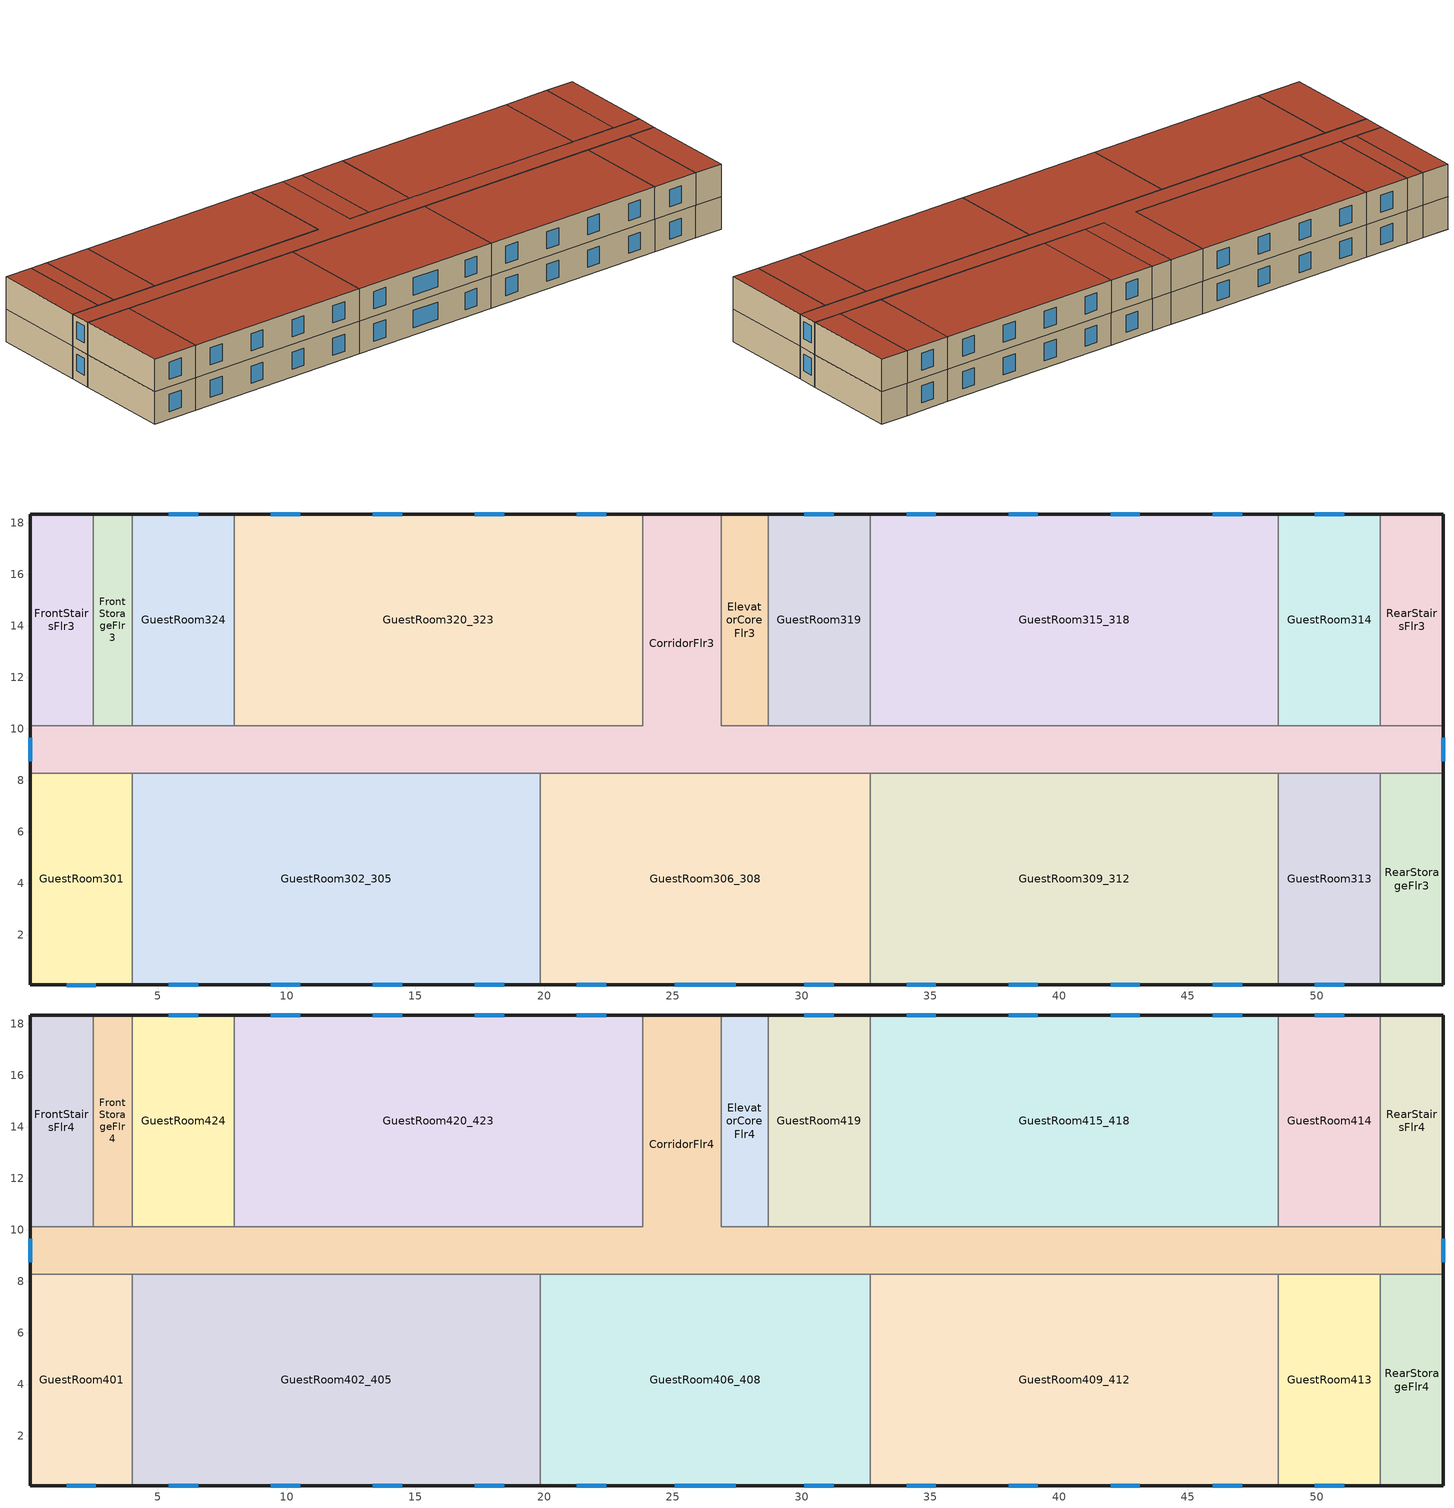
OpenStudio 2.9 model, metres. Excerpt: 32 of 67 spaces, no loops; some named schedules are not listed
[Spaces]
GuestRoom319
 floor to GuestRoom219: 32.66,18.34 32.66,10.11 28.7,10.11 28.7,18.34 z6.1
 wall outside: 32.66,18.34 28.7,18.34 z6.1:8.84
 wall to CorridorFlr3: 28.7,10.11 32.66,10.11 z6.1:8.84
 wall to GuestRoom315_318: 32.66,10.11 32.66,18.34 z6.1:8.84
 wall to ElevatorCoreFlr3: 28.7,18.34 28.7,10.11 z6.1:8.84
 window: 31.25,18.34 30.11,18.34 z6.75:8.19
GuestRoom320_323
 floor to GuestRoom220_223: 23.82,18.34 23.82,10.11 7.97,10.11 7.97,18.34 z6.1
 wall outside: 23.82,18.34 7.97,18.34 z6.1:8.84
 wall to CorridorFlr3: 7.97,10.11 23.82,10.11 23.82,18.34 z6.1:8.84
 wall to GuestRoom324: 7.97,18.34 7.97,10.11 z6.1:8.84
 window: 10.52,18.34 9.39,18.34 / 14.49,18.34 13.35,18.34 / 18.45,18.34 17.31,18.34 / 22.41,18.34 21.27,18.34 z6.75:8.19
RearStorageFlr3
 floor to RearStorageFlr2: 54.91,8.28 54.91,0.05 52.47,0.05 52.47,8.28 z6.1
 wall outside: 52.47,0.05 54.91,0.05 54.91,8.28 z6.1:8.84
 wall to GuestRoom313: 52.47,8.28 52.47,0.05 z6.1:8.84
 wall to CorridorFlr3: 54.91,8.28 52.47,8.28 z6.1:8.84
GuestRoom302_305
 floor to GuestRoom202_205: 19.86,8.28 19.86,0.05 4.01,0.05 4.01,8.28 z6.1
 wall outside: 4.01,0.05 19.86,0.05 z6.1:8.84
 wall to CorridorFlr3: 19.86,8.28 4.01,8.28 z6.1:8.84
 wall to GuestRoom306_308: 19.86,0.05 19.86,8.28 z6.1:8.84
 wall to GuestRoom301: 4.01,8.28 4.01,0.05 z6.1:8.84
 window: 5.42,0.05 6.56,0.05 / 17.31,0.05 18.45,0.05 / 9.39,0.05 10.52,0.05 / 13.35,0.05 14.49,0.05 z6.75:8.19
CorridorFlr3
 floor to CorridorFlr2: 26.87,18.34 26.87,10.11 54.91,10.11 54.91,8.28 0.05,8.28 0.05,10.11 23.82,10.11 23.82,18.34 z6.1
 wall outside: 0.05,10.11 0.05,8.28 / 26.87,18.34 23.82,18.34 / 54.91,8.28 54.91,10.11 z6.1:8.84
 wall to ElevatorCoreFlr3: 28.7,10.11 26.87,10.11 26.87,18.34 z6.1:8.84
 wall to FrontStairsFlr3: 2.49,10.11 0.05,10.11 z6.1:8.84
 wall to RearStairsFlr3: 54.91,10.11 52.47,10.11 z6.1:8.84
 wall to GuestRoom301: 0.05,8.28 4.01,8.28 z6.1:8.84
 wall to GuestRoom313: 48.51,8.28 52.47,8.28 z6.1:8.84
 wall to FrontStorageFlr3: 4.01,10.11 2.49,10.11 z6.1:8.84
 wall to GuestRoom314: 52.47,10.11 48.51,10.11 z6.1:8.84
 wall to GuestRoom324: 7.97,10.11 4.01,10.11 z6.1:8.84
 wall to GuestRoom309_312: 32.66,8.28 48.51,8.28 z6.1:8.84
 wall to GuestRoom306_308: 19.86,8.28 32.66,8.28 z6.1:8.84
 wall to GuestRoom315_318: 48.51,10.11 32.66,10.11 z6.1:8.84
 window: 54.91,8.73 54.91,9.66 / 0.05,9.66 0.05,8.73 z6.94:8.36
GuestRoom315_318
 floor to GuestRoom215_218: 48.51,18.34 48.51,10.11 32.66,10.11 32.66,18.34 z6.1
 wall outside: 48.51,18.34 32.66,18.34 z6.1:8.84
 wall to GuestRoom314: 48.51,10.11 48.51,18.34 z6.1:8.84
 window: 35.21,18.34 34.07,18.34 / 43.14,18.34 42,18.34 / 47.1,18.34 45.96,18.34 / 39.18,18.34 38.04,18.34 z6.75:8.19
GuestRoom301
 floor to GuestRoom201: 4.01,8.28 4.01,0.05 0.05,0.05 0.05,8.28 z6.1
 wall outside: 0.05,8.28 0.05,0.05 4.01,0.05 z6.1:8.84
 window: 1.46,0.05 2.6,0.05 z6.75:8.19
GuestRoom314
 floor to GuestRoom214: 52.47,18.34 52.47,10.11 48.51,10.11 48.51,18.34 z6.1
 wall outside: 52.47,18.34 48.51,18.34 z6.1:8.84
 wall to RearStairsFlr3: 52.47,10.11 52.47,18.34 z6.1:8.84
 window: 51.06,18.34 49.92,18.34 z6.75:8.19
GuestRoom309_312
 floor to GuestRoom209_212: 48.51,8.28 48.51,0.05 32.66,0.05 32.66,8.28 z6.1
 wall outside: 32.66,0.05 48.51,0.05 z6.1:8.84
 wall to GuestRoom306_308: 32.66,8.28 32.66,0.05 z6.1:8.84
 wall to GuestRoom313: 48.51,0.05 48.51,8.28 z6.1:8.84
 window: 45.96,0.05 47.1,0.05 / 42,0.05 43.14,0.05 / 34.07,0.05 35.21,0.05 / 38.04,0.05 39.18,0.05 z6.75:8.19
ElevatorCoreFlr3
 floor to ElevatorCoreFlr2: 28.7,18.34 28.7,10.11 26.87,10.11 26.87,18.34 z6.1
 wall outside: 28.7,18.34 26.87,18.34 z6.1:8.84
GuestRoom313
 floor to GuestRoom213: 52.47,8.28 52.47,0.05 48.51,0.05 48.51,8.28 z6.1
 wall outside: 48.51,0.05 52.47,0.05 z6.1:8.84
 window: 49.92,0.05 51.06,0.05 z6.75:8.19
GuestRoom306_308
 floor to GuestRoom206_208: 32.66,8.28 32.66,0.05 19.86,0.05 19.86,8.28 z6.1
 wall outside: 19.86,0.05 32.66,0.05 z6.1:8.84
 window: 21.27,0.05 22.41,0.05 / 25.08,0.05 27.44,0.05 / 30.11,0.05 31.25,0.05 z6.75:8.19
FrontStorageFlr3
 floor to FrontStorageFlr2: 4.01,18.34 4.01,10.11 2.49,10.11 2.49,18.34 z6.1
 wall outside: 4.01,18.34 2.49,18.34 z6.1:8.84
 wall to FrontStairsFlr3: 2.49,18.34 2.49,10.11 z6.1:8.84
 wall to GuestRoom324: 4.01,10.11 4.01,18.34 z6.1:8.84
GuestRoom324
 floor to GuestRoom224: 7.97,18.34 7.97,10.11 4.01,10.11 4.01,18.34 z6.1
 wall outside: 7.97,18.34 4.01,18.34 z6.1:8.84
 window: 6.56,18.34 5.42,18.34 z6.75:8.19
RearStairsFlr3
 floor to RearStairsFlr2: 54.91,18.34 54.91,10.11 52.47,10.11 52.47,18.34 z6.1
 wall outside: 54.91,10.11 54.91,18.34 52.47,18.34 z6.1:8.84
FrontStairsFlr3
 floor to FrontStairsFlr2: 2.49,18.34 2.49,10.11 0.05,10.11 0.05,18.34 z6.1
 wall outside: 2.49,18.34 0.05,18.34 0.05,10.11 z6.1:8.84
GuestRoom413
 floor to GuestRoom313: 52.47,8.28 52.47,0.05 48.51,0.05 48.51,8.28 z8.84
 wall outside: 48.51,0.05 52.47,0.05 z8.84:11.58
 wall to GuestRoom409_412: 48.51,8.28 48.51,0.05 z8.84:11.58
 wall to CorridorFlr4: 52.47,8.28 48.51,8.28 z8.84:11.58
 wall to RearStorageFlr4: 52.47,0.05 52.47,8.28 z8.84:11.58
 window: 49.92,0.05 51.06,0.05 z9.49:10.93
 roof outside: 52.47,0.05 52.47,8.28 48.51,8.28 48.51,0.05 z11.58
GuestRoom415_418
 floor to GuestRoom315_318: 48.51,18.34 48.51,10.11 32.66,10.11 32.66,18.34 z8.84
 wall outside: 48.51,18.34 32.66,18.34 z8.84:11.58
 wall to GuestRoom419: 32.66,18.34 32.66,10.11 z8.84:11.58
 wall to CorridorFlr4: 32.66,10.11 48.51,10.11 z8.84:11.58
 wall to GuestRoom414: 48.51,10.11 48.51,18.34 z8.84:11.58
 window: 47.1,18.34 45.96,18.34 / 39.18,18.34 38.04,18.34 / 43.14,18.34 42,18.34 / 35.21,18.34 34.07,18.34 z9.49:10.93
 roof outside: 48.51,10.11 48.51,18.34 32.66,18.34 32.66,10.11 z11.58
RearStairsFlr4
 floor to RearStairsFlr3: 54.91,18.34 54.91,10.11 52.47,10.11 52.47,18.34 z8.84
 wall outside: 54.91,10.11 54.91,18.34 52.47,18.34 z8.84:11.58
 wall to GuestRoom414: 52.47,18.34 52.47,10.11 z8.84:11.58
 wall to CorridorFlr4: 52.47,10.11 54.91,10.11 z8.84:11.58
 roof outside: 54.91,10.11 54.91,18.34 52.47,18.34 52.47,10.11 z11.58
CorridorFlr4
 floor to CorridorFlr3: 26.87,18.34 26.87,10.11 54.91,10.11 54.91,8.28 0.05,8.28 0.05,10.11 23.82,10.11 23.82,18.34 z8.84
 wall outside: 0.05,10.11 0.05,8.28 / 26.87,18.34 23.82,18.34 / 54.91,8.28 54.91,10.11 z8.84:11.58
 wall to ElevatorCoreFlr4: 28.7,10.11 26.87,10.11 26.87,18.34 z8.84:11.58
 wall to FrontStairsFlr4: 2.49,10.11 0.05,10.11 z8.84:11.58
 wall to GuestRoom420_423: 23.82,18.34 23.82,10.11 7.97,10.11 z8.84:11.58
 wall to GuestRoom406_408: 19.86,8.28 32.66,8.28 z8.84:11.58
 wall to GuestRoom424: 7.97,10.11 4.01,10.11 z8.84:11.58
 wall to GuestRoom402_405: 4.01,8.28 19.86,8.28 z8.84:11.58
 wall to RearStorageFlr4: 52.47,8.28 54.91,8.28 z8.84:11.58
 wall to GuestRoom401: 0.05,8.28 4.01,8.28 z8.84:11.58
 wall to FrontStorageFlr4: 4.01,10.11 2.49,10.11 z8.84:11.58
 wall to GuestRoom414: 52.47,10.11 48.51,10.11 z8.84:11.58
 wall to GuestRoom419: 32.66,10.11 28.7,10.11 z8.84:11.58
 wall to GuestRoom409_412: 32.66,8.28 48.51,8.28 z8.84:11.58
 window: 0.05,9.66 0.05,8.73 / 54.91,8.73 54.91,9.66 z9.68:11.1
 roof outside: 54.91,8.28 54.91,10.11 26.87,10.11 26.87,18.34 23.82,18.34 23.82,10.11 0.05,10.11 0.05,8.28 z11.58
GuestRoom402_405
 floor to GuestRoom302_305: 19.86,8.28 19.86,0.05 4.01,0.05 4.01,8.28 z8.84
 wall outside: 4.01,0.05 19.86,0.05 z8.84:11.58
 wall to GuestRoom406_408: 19.86,0.05 19.86,8.28 z8.84:11.58
 wall to GuestRoom401: 4.01,8.28 4.01,0.05 z8.84:11.58
 window: 5.42,0.05 6.56,0.05 / 13.35,0.05 14.49,0.05 / 9.39,0.05 10.52,0.05 / 17.31,0.05 18.45,0.05 z9.49:10.93
 roof outside: 19.86,0.05 19.86,8.28 4.01,8.28 4.01,0.05 z11.58
GuestRoom401
 floor to GuestRoom301: 4.01,8.28 4.01,0.05 0.05,0.05 0.05,8.28 z8.84
 wall outside: 0.05,8.28 0.05,0.05 4.01,0.05 z8.84:11.58
 window: 1.46,0.05 2.6,0.05 z9.49:10.93
 roof outside: 4.01,0.05 4.01,8.28 0.05,8.28 0.05,0.05 z11.58
RearStorageFlr4
 floor to RearStorageFlr3: 54.91,8.28 54.91,0.05 52.47,0.05 52.47,8.28 z8.84
 wall outside: 52.47,0.05 54.91,0.05 54.91,8.28 z8.84:11.58
 roof outside: 54.91,0.05 54.91,8.28 52.47,8.28 52.47,0.05 z11.58
ElevatorCoreFlr4
 floor to ElevatorCoreFlr3: 28.7,18.34 28.7,10.11 26.87,10.11 26.87,18.34 z8.84
 wall outside: 28.7,18.34 26.87,18.34 z8.84:11.58
 wall to GuestRoom419: 28.7,10.11 28.7,18.34 z8.84:11.58
 roof outside: 28.7,10.11 28.7,18.34 26.87,18.34 26.87,10.11 z11.58
GuestRoom414
 floor to GuestRoom314: 52.47,18.34 52.47,10.11 48.51,10.11 48.51,18.34 z8.84
 wall outside: 52.47,18.34 48.51,18.34 z8.84:11.58
 window: 51.06,18.34 49.92,18.34 z9.49:10.93
 roof outside: 52.47,10.11 52.47,18.34 48.51,18.34 48.51,10.11 z11.58
GuestRoom420_423
 floor to GuestRoom320_323: 23.82,18.34 23.82,10.11 7.97,10.11 7.97,18.34 z8.84
 wall outside: 23.82,18.34 7.97,18.34 z8.84:11.58
 wall to GuestRoom424: 7.97,18.34 7.97,10.11 z8.84:11.58
 window: 22.41,18.34 21.27,18.34 / 18.45,18.34 17.31,18.34 / 10.52,18.34 9.39,18.34 / 14.49,18.34 13.35,18.34 z9.49:10.93
 roof outside: 23.82,10.11 23.82,18.34 7.97,18.34 7.97,10.11 z11.58
GuestRoom424
 floor to GuestRoom324: 7.97,18.34 7.97,10.11 4.01,10.11 4.01,18.34 z8.84
 wall outside: 7.97,18.34 4.01,18.34 z8.84:11.58
 wall to FrontStorageFlr4: 4.01,18.34 4.01,10.11 z8.84:11.58
 window: 6.56,18.34 5.42,18.34 z9.49:10.93
 roof outside: 7.97,10.11 7.97,18.34 4.01,18.34 4.01,10.11 z11.58
GuestRoom406_408
 floor to GuestRoom306_308: 32.66,8.28 32.66,0.05 19.86,0.05 19.86,8.28 z8.84
 wall outside: 19.86,0.05 32.66,0.05 z8.84:11.58
 wall to GuestRoom409_412: 32.66,0.05 32.66,8.28 z8.84:11.58
 window: 21.27,0.05 22.41,0.05 / 25.08,0.05 27.44,0.05 / 30.11,0.05 31.25,0.05 z9.49:10.93
 roof outside: 32.66,0.05 32.66,8.28 19.86,8.28 19.86,0.05 z11.58
GuestRoom419
 floor to GuestRoom319: 32.66,18.34 32.66,10.11 28.7,10.11 28.7,18.34 z8.84
 wall outside: 32.66,18.34 28.7,18.34 z8.84:11.58
 window: 31.25,18.34 30.11,18.34 z9.49:10.93
 roof outside: 32.66,10.11 32.66,18.34 28.7,18.34 28.7,10.11 z11.58
FrontStorageFlr4
 floor to FrontStorageFlr3: 4.01,18.34 4.01,10.11 2.49,10.11 2.49,18.34 z8.84
 wall outside: 4.01,18.34 2.49,18.34 z8.84:11.58
 wall to FrontStairsFlr4: 2.49,18.34 2.49,10.11 z8.84:11.58
 roof outside: 4.01,10.11 4.01,18.34 2.49,18.34 2.49,10.11 z11.58
FrontStairsFlr4
 floor to FrontStairsFlr3: 2.49,18.34 2.49,10.11 0.05,10.11 0.05,18.34 z8.84
 wall outside: 2.49,18.34 0.05,18.34 0.05,10.11 z8.84:11.58
 roof outside: 2.49,10.11 2.49,18.34 0.05,18.34 0.05,10.11 z11.58
GuestRoom409_412
 floor to GuestRoom309_312: 48.51,8.28 48.51,0.05 32.66,0.05 32.66,8.28 z8.84
 wall outside: 32.66,0.05 48.51,0.05 z8.84:11.58
 window: 38.04,0.05 39.18,0.05 / 45.96,0.05 47.1,0.05 / 42,0.05 43.14,0.05 / 34.07,0.05 35.21,0.05 z9.49:10.93
 roof outside: 48.51,0.05 48.51,8.28 32.66,8.28 32.66,0.05 z11.58
[Building]
-SmallHotel-ASHRAE 169-2006-5A created: 2020-03-26 09:36:10 -0700: North Axis {deg}=180; Default Construction Set=90.1-2013 - SmHotel - ASHRAE 169-2006-5A; Standards Number of Stories=4; Standards Number of Above Ground Stories=4; Standards Building Type=SmallHotel
[ClimateZones]
Climate Zone Institution Name 1=ASHRAE; Climate Zone Document Name 1=ANSI/ASHRAE Standard 169; Climate Zone Document Year 1=2006; Climate Zone Value 1=5A
[Site]
Chicago Ohare Intl Ap_IL_USA: Latitude {deg}=41.98; Longitude {deg}=-87.92; Time Zone {hr}=-6; Elevation {m}=201; Terrain=Suburbs
[Site:WaterMainsTemperature]
Calculation Method=Correlation; Annual Average Outdoor Air Temperature {C}=9.925; Maximum Difference In Monthly Average Outdoor Air Temperatures {deltaC}=28.7
[SizingPeriod:DesignDay] Barometric Pressure {Pa}=98934; Sky Clearness=0; Rain Indicator=0; Snow Indicator=0; Day of Month=21; Daylight Saving Time Indicator=0; Humidity Indicating Type=Wetbulb; Dry-Bulb Temperature Range Modifier Type=DefaultMultipliers
Name | Maximum Dry-Bulb Temperature {C} | Daily Dry-Bulb Temperature Range {deltaC} | Humidity Indicating Conditions at Maximum Dry-Bulb | Wind Speed {m/s} | Wind Direction {deg} | Month | Day Type | Solar Model Indicator | ASHRAE Taub | ASHRAE Taud
Chicago Ohare Intl Ap Ann Clg .4% Condns DB=>MWB | 33.3 | 10.5 | 23.7 | 5.2 | 230 | 7 | SummerDesignDay | ASHRAETau | 0.455 | 2.05
Chicago Ohare Intl Ap Ann Htg 99.6% Condns DB | -20 | 0 | -20 | 4.9 | 270 | 1 | WinterDesignDay | ASHRAEClearSky
[Site:GroundTemperature:BuildingSurface]
20.23, 20.17, 20.2, 20.3, 20.43, 20.59, 20.71, 20.75, 20.75, 20.65, 20.54, 20.37
[Material:NoMass] Thermal Absorptance=0.9; Solar Absorptance=0.7
Name | Roughness | Thermal Resistance {m2-K/W} | Visible Absorptance
CP02 CARPET PAD | VeryRough | 0.21648 | 0.8
Typical Insulation R-14.97 | Smooth | 2.63723 | 0.7
Typical Carpet Pad | Smooth | 0.21648 | 0.8
Typical Insulation R-16.0; Typical Insulation R-16.0 2; Typical Insulation R-16.0 3 | Smooth | 2.81828 | 0.7
Typical Insulation R-30.13; Typical Insulation R-30.13 2; Typical Insulation R-30.13 3 | Smooth | 5.30668 | 0.7
Typical Insulation R-1.15; Typical Insulation R-1.15 4; Typical Insulation R-1.15 6 | Smooth | 0.202509 | 0.7
Typical Insulation R-1.15 1; Typical Insulation R-1.15 5; Typical Insulation R-1.15 7 | Smooth | 0.202527 | 0.7
Typical Insulation R-17.04 1; Typical Insulation R-17.04 2 | Smooth | 3.00072 | 0.7
[Material] Thermal Absorptance=0.9
Name | Roughness | Thickness {m} | Conductivity {W/m-K} | Density {kg/m3} | Specific Heat {J/kg-K} | Solar Absorptance | Visible Absorptance
4 in. Normalweight Concrete Floor | MediumRough | 0.1016 | 2.31 | 2322 | 832 | 0.7 | 0.7
25mm Stucco | Smooth | 0.0254 | 0.72 | 1856 | 840 | 0.7 | 0.7
5/8 in. Gypsum Board | MediumSmooth | 0.0159 | 0.16 | 800 | 1090 | 0.7 | 0.7
Roof Membrane | VeryRough | 0.0095 | 0.16 | 1121.29 | 1460 | 0.7 | 0.7
Metal Roof Surface; F08 Metal surface | Smooth | 0.0008 | 45.28 | 7824 | 500 | 0.7 | 0.7
1/2 in. Gypsum Board | Smooth | 0.0127 | 0.16 | 800 | 1090 | 0.7 | 0.5
8 in. Normalweight Concrete Floor | MediumRough | 0.2032 | 2.31 | 2322 | 832 | 0.7 | 0.7
8 in. Concrete Block Basement Wall | MediumRough | 0.2032 | 1.326 | 1842 | 912 | 0.7 | 0.7
G05 25mm wood | MediumSmooth | 0.0254 | 0.15 | 608 | 1630 | 0.5 | 0.5
6 in. Normalweight Concrete Floor | MediumRough | 0.1524 | 2.31 | 2322 | 832 | 0.7 | 0.7
[Construction]
Typical Insulated Exterior Mass Floor R-17.54: Typical Insulation R-14.97, 4 in. Normalweight Concrete Floor, Typical Carpet Pad
Typical Insulated Steel Framed Exterior Wall R-18.18: 25mm Stucco, 5/8 in. Gypsum Board, Typical Insulation R-16.0, 5/8 in. Gypsum Board
Typical IEAD Roof R-31.25: Roof Membrane, Typical Insulation R-30.13, Metal Roof Surface
int_slab_floor_smallhotel: 4 in. Normalweight Concrete Floor, CP02 CARPET PAD
int_wall_smallhotel: 1/2 in. Gypsum Board, 1/2 in. Gypsum Board
int_slab_ceiling_smallhotel: CP02 CARPET PAD, 4 in. Normalweight Concrete Floor
Typical Insulated Carpeted 8in Slab Floor: 8 in. Normalweight Concrete Floor, Typical Carpet Pad
Typical Insulated Basement Mass Wall: 8 in. Concrete Block Basement Wall
U 0.48 SHGC 0.40 Dbl Ref-D Clr 6mm/13mm: REF D CLEAR 6MM, AIR 13MM, CLEAR 6MM
Typical Insulated Metal Door R-2.0: F08 Metal surface, Typical Insulation R-1.15
U 0.44 SHGC 0.26 Dbl Ref-B-H Clr 6mm/13mm Air: REF B CLEAR HI 6MM, AIR 13MM, CLEAR 6MM
Typical Overhead Door R-2.0: Typical Insulation R-1.15 1
Window_U_0.50_SHGC_0.40_Skylight_Frame_Width_0.430_in: Glass_2052_LayerAvg, Gap_1_W_0_0038, Glass_2027F_LayerAvg
Typical Interior Window: Clear 3mm
Typical Interior Door; Typical Interior Partition: G05 25mm wood
Typical Insulated Carpeted 6in Slab Floor: 6 in. Normalweight Concrete Floor, Typical Carpet Pad
U 0.65 SHGC 0.25 Dbl Ref-C-H Clr 6mm/6mm Air: REF C CLEAR HI 6MM, AIR 6MM, CLEAR 6MM
Typical Insulated Exterior Mass Floor R-19.61 1: Typical Insulation R-17.04 1, 4 in. Normalweight Concrete Floor, Typical Carpet Pad
Typical Insulated Steel Framed Exterior Wall R-18.18 2: 25mm Stucco, 5/8 in. Gypsum Board, Typical Insulation R-16.0 2, 5/8 in. Gypsum Board
Typical IEAD Roof R-31.25 2: Roof Membrane, Typical Insulation R-30.13 2, Metal Roof Surface
Typical Insulated Metal Door R-2.0 2: F08 Metal surface, Typical Insulation R-1.15 4
Typical Overhead Door R-2.0 2: Typical Insulation R-1.15 5
Typical Insulated Exterior Mass Floor R-19.61 2: Typical Insulation R-17.04 2, 4 in. Normalweight Concrete Floor, Typical Carpet Pad
Typical Insulated Steel Framed Exterior Wall R-18.18 3: 25mm Stucco, 5/8 in. Gypsum Board, Typical Insulation R-16.0 3, 5/8 in. Gypsum Board
Typical IEAD Roof R-31.25 3: Roof Membrane, Typical Insulation R-30.13 3, Metal Roof Surface
Typical Insulated Metal Door R-2.0 3: F08 Metal surface, Typical Insulation R-1.15 6
Typical Overhead Door R-2.0 3: Typical Insulation R-1.15 7
[DefaultConstructionSet] Interior Partition Construction=Typical Interior Partition
Name | Default Exterior Surface Constructions | Default Interior Surface Constructions | Default Ground Contact Surface Constructions | Default Exterior SubSurface Constructions | Default Interior SubSurface Constructions
90.1-2013 - SmHotel - ASHRAE 169-2006-5A | Default Surface Constructions 1 | Default Surface Constructions 2 | Default Surface Constructions 3 | Default Sub Surface Constructions 1 | Default Sub Surface Constructions 2
90.1-2013 - SmHotel - ASHRAE 169-2006-5A 2 | Default Surface Constructions 7 | Default Surface Constructions 8 | Default Surface Constructions 9 | Default Sub Surface Constructions 5 | Default Sub Surface Constructions 6
90.1-2013 - SmHotel - ASHRAE 169-2006-5A 3 | Default Surface Constructions 10 | Default Surface Constructions 11 | Default Surface Constructions 12 | Default Sub Surface Constructions 7 | Default Sub Surface Constructions 8
[DefaultSurfaceConstructions]
Name | Floor Construction | Wall Construction | Roof Ceiling Construction
Default Surface Constructions 1 | Typical Insulated Exterior Mass Floor R-17.54 | Typical Insulated Steel Framed Exterior Wall R-18.18 | Typical IEAD Roof R-31.25
Default Surface Constructions 2; Default Surface Constructions 8; Default Surface Constructions 11 | int_slab_floor_smallhotel | int_wall_smallhotel | int_slab_ceiling_smallhotel
Default Surface Constructions 3 | Typical Insulated Carpeted 8in Slab Floor | Typical Insulated Basement Mass Wall
Default Surface Constructions 7 | Typical Insulated Exterior Mass Floor R-19.61 1 | Typical Insulated Steel Framed Exterior Wall R-18.18 2 | Typical IEAD Roof R-31.25 2
Default Surface Constructions 9; Default Surface Constructions 12 | Typical Insulated Carpeted 6in Slab Floor | Typical Insulated Basement Mass Wall
Default Surface Constructions 10 | Typical Insulated Exterior Mass Floor R-19.61 2 | Typical Insulated Steel Framed Exterior Wall R-18.18 3 | Typical IEAD Roof R-31.25 3
[DefaultSubSurfaceConstructions]
Name | Fixed Window Construction | Operable Window Construction | Door Construction | Glass Door Construction | Overhead Door Construction | Skylight Construction | Tubular Daylight Dome Construction | Tubular Daylight Diffuser Construction
Default Sub Surface Constructions 1 | U 0.48 SHGC 0.40 Dbl Ref-D Clr 6mm/13mm | U 0.48 SHGC 0.40 Dbl Ref-D Clr 6mm/13mm | Typical Insulated Metal Door R-2.0 | U 0.44 SHGC 0.26 Dbl Ref-B-H Clr 6mm/13mm Air | Typical Overhead Door R-2.0 | Window_U_0.50_SHGC_0.40_Skylight_Frame_Width_0.430_in | Typical Interior Window | Typical Interior Window
Default Sub Surface Constructions 2; Default Sub Surface Constructions 6; Default Sub Surface Constructions 8 | Typical Interior Window | Typical Interior Window | Typical Interior Door
Default Sub Surface Constructions 5 | U 0.65 SHGC 0.25 Dbl Ref-C-H Clr 6mm/6mm Air | U 0.65 SHGC 0.25 Dbl Ref-C-H Clr 6mm/6mm Air | Typical Insulated Metal Door R-2.0 2 |  | Typical Overhead Door R-2.0 2 | U 0.48 SHGC 0.40 Dbl Ref-D Clr 6mm/13mm | Typical Interior Window | Typical Interior Window
Default Sub Surface Constructions 7 | U 0.65 SHGC 0.25 Dbl Ref-C-H Clr 6mm/6mm Air | U 0.65 SHGC 0.25 Dbl Ref-C-H Clr 6mm/6mm Air | Typical Insulated Metal Door R-2.0 3 |  | Typical Overhead Door R-2.0 3 | U 0.48 SHGC 0.40 Dbl Ref-D Clr 6mm/13mm | Typical Interior Window | Typical Interior Window
[WindowMaterial:Glazing] Optical Data Type=SpectralAverage; Infrared Transmittance at Normal Incidence=0; Dirt Correction Factor for Solar and Visible Transmittance=1; Solar Diffusing=No
Name | Thickness {m} | Solar Transmittance at Normal Incidence | Front Side Solar Reflectance at Normal Incidence | Back Side Solar Reflectance at Normal Incidence | Visible Transmittance at Normal Incidence | Front Side Visible Reflectance at Normal Incidence | Back Side Visible Reflectance at Normal Incidence | Front Side Infrared Hemispherical Emissivity | Back Side Infrared Hemispherical Emissivity | Conductivity {W/m-K}
REF D CLEAR 6MM | 0.006 | 0.429 | 0.308 | 0.379 | 0.334 | 0.453 | 0.505 | 0.84 | 0.82 | 0.9
CLEAR 6MM | 0.006 | 0.775 | 0.071 | 0.071 | 0.881 | 0.08 | 0.08 | 0.84 | 0.84 | 0.9
REF B CLEAR HI 6MM | 0.006 | 0.24 | 0.16 | 0.32 | 0.3 | 0.16 | 0.29 | 0.84 | 0.6 | 0.9
Glass_2052_LayerAvg | 0.00837 | 0.507767 | 0.054228 | 0.0544931 | 0.586833 | 0.05805 | 0.058397 | 0.84 | 0.84 | 1
Glass_2027F_LayerAvg | 0.004 | 0.369744 | 0.470069 | 0.340935 | 0.765222 | 0.0546 | 0.073741 | 0.03675 | 0.84 | 1
Clear 3mm | 0.003 | 0.837 | 0.075 | 0.075 | 0.898 | 0.081 | 0.081 | 0.84 | 0.84 | 0.9
REF C CLEAR HI 6MM | 0.006 | 0.2 | 0.16 | 0.39 | 0.22 | 0.17 | 0.35 | 0.84 | 0.55 | 0.9
[WindowMaterial:Gas] Gas Type=Air
Name | Thickness {m}
AIR 13MM | 0.0127
Gap_1_W_0_0038 | 0.0038
AIR 6MM | 0.0063
[Space]
Name | Space Type | Default Construction Set | Building Story | Thermal Zone
GuestRoom319 | SmallHotel GuestRoom123Vac | 90.1-2013 - SmHotel - ASHRAE 169-2006-5A 2 | BuildingStory3 | GuestRoom319 ZN
GuestRoom424 | SmallHotel GuestRoom4Occ | 90.1-2013 - SmHotel - ASHRAE 169-2006-5A 3 | BuildingStory4 | GuestRoom424 ZN
GuestRoom413 | SmallHotel GuestRoom4Vac | 90.1-2013 - SmHotel - ASHRAE 169-2006-5A 3 | BuildingStory4 | GuestRoom413 ZN
GuestRoom320_323 | SmallHotel GuestRoom123Occ | 90.1-2013 - SmHotel - ASHRAE 169-2006-5A 2 | BuildingStory3 | GuestRoom320_323 ZN
GuestRoom419 | SmallHotel GuestRoom4Occ | 90.1-2013 - SmHotel - ASHRAE 169-2006-5A 3 | BuildingStory4 | GuestRoom419 ZN
GuestRoom402_405 | SmallHotel GuestRoom4Vac | 90.1-2013 - SmHotel - ASHRAE 169-2006-5A 3 | BuildingStory4 | GuestRoom402_405 ZN
RearStorageFlr3 | SmallHotel Storage | 90.1-2013 - SmHotel - ASHRAE 169-2006-5A 2 | BuildingStory3 | RearStorageFlr3 ZN
GuestRoom420_423 | SmallHotel GuestRoom4Occ | 90.1-2013 - SmHotel - ASHRAE 169-2006-5A 3 | BuildingStory4 | GuestRoom420_423 ZN
GuestRoom302_305 | SmallHotel GuestRoom123Vac | 90.1-2013 - SmHotel - ASHRAE 169-2006-5A 2 | BuildingStory3 | GuestRoom302_305 ZN
CorridorFlr3 | SmallHotel Corridor | 90.1-2013 - SmHotel - ASHRAE 169-2006-5A 2 | BuildingStory3 | CorridorFlr3 ZN
GuestRoom415_418 | SmallHotel GuestRoom4Occ | 90.1-2013 - SmHotel - ASHRAE 169-2006-5A 3 | BuildingStory4 | GuestRoom415_418 ZN
RearStairsFlr4 | SmallHotel Stair4 | 90.1-2013 - SmHotel - ASHRAE 169-2006-5A 3 | BuildingStory4 | RearStairsFlr4 ZN
GuestRoom414 | SmallHotel GuestRoom4Vac | 90.1-2013 - SmHotel - ASHRAE 169-2006-5A 3 | BuildingStory4 | GuestRoom414 ZN
CorridorFlr4 | SmallHotel Corridor4 | 90.1-2013 - SmHotel - ASHRAE 169-2006-5A 3 | BuildingStory4 | CorridorFlr4 ZN
GuestRoom315_318 | SmallHotel GuestRoom123Occ | 90.1-2013 - SmHotel - ASHRAE 169-2006-5A 2 | BuildingStory3 | GuestRoom315_318 ZN
FrontStorageFlr3 | SmallHotel Storage | 90.1-2013 - SmHotel - ASHRAE 169-2006-5A 2 | BuildingStory3 | FrontStorageFlr3 ZN
GuestRoom406_408 | SmallHotel GuestRoom4Vac | 90.1-2013 - SmHotel - ASHRAE 169-2006-5A 3 | BuildingStory4 | GuestRoom406_408 ZN
GuestRoom301 | SmallHotel GuestRoom123Vac | 90.1-2013 - SmHotel - ASHRAE 169-2006-5A 2 | BuildingStory3 | GuestRoom301 ZN
GuestRoom314 | SmallHotel GuestRoom123Occ | 90.1-2013 - SmHotel - ASHRAE 169-2006-5A 2 | BuildingStory3 | GuestRoom314 ZN
GuestRoom401 | SmallHotel GuestRoom4Occ | 90.1-2013 - SmHotel - ASHRAE 169-2006-5A 3 | BuildingStory4 | GuestRoom401 ZN
GuestRoom313 | SmallHotel GuestRoom123Vac | 90.1-2013 - SmHotel - ASHRAE 169-2006-5A 2 | BuildingStory3 | GuestRoom313 ZN
GuestRoom309_312 | SmallHotel GuestRoom123Occ | 90.1-2013 - SmHotel - ASHRAE 169-2006-5A 2 | BuildingStory3 | GuestRoom309_312 ZN
ElevatorCoreFlr3 | SmallHotel ElevatorCore | 90.1-2013 - SmHotel - ASHRAE 169-2006-5A 2 | BuildingStory3 | ElevatorCoreFlr3 ZN
GuestRoom409_412 | SmallHotel GuestRoom4Occ | 90.1-2013 - SmHotel - ASHRAE 169-2006-5A 3 | BuildingStory4 | GuestRoom409_412 ZN
RearStorageFlr4 | SmallHotel Storage4Rear | 90.1-2013 - SmHotel - ASHRAE 169-2006-5A 3 | BuildingStory4 | RearStorageFlr4 ZN
ElevatorCoreFlr4 | SmallHotel ElevatorCore4 | 90.1-2013 - SmHotel - ASHRAE 169-2006-5A 3 | BuildingStory4 | ElevatorCoreFlr4 ZN
GuestRoom306_308 | SmallHotel GuestRoom123Vac | 90.1-2013 - SmHotel - ASHRAE 169-2006-5A 2 | BuildingStory3 | GuestRoom306_308 ZN
FrontStairsFlr3 | SmallHotel Stair | 90.1-2013 - SmHotel - ASHRAE 169-2006-5A 2 | BuildingStory3 | FrontStairsFlr3 ZN
RearStairsFlr3 | SmallHotel Stair | 90.1-2013 - SmHotel - ASHRAE 169-2006-5A 2 | BuildingStory3 | RearStairsFlr3 ZN
GuestRoom324 | SmallHotel GuestRoom123Vac | 90.1-2013 - SmHotel - ASHRAE 169-2006-5A 2 | BuildingStory3 | GuestRoom324 ZN
FrontStorageFlr4 | SmallHotel Storage4Front | 90.1-2013 - SmHotel - ASHRAE 169-2006-5A 3 | BuildingStory4 | FrontStorageFlr4 ZN
FrontStairsFlr4 | SmallHotel Stair4 | 90.1-2013 - SmHotel - ASHRAE 169-2006-5A 3 | BuildingStory4 | FrontStairsFlr4 ZN
[BuildingStory]
BuildingStory3; BuildingStory4
[SpaceType] Standards Building Type=SmallHotel
Name | Default Schedule Set | Design Specification Outdoor Air Object | Standards Space Type
SmallHotel Corridor | SmallHotel Corridor Schedule Set | SmallHotel Corridor Ventilation | Corridor
SmallHotel Corridor4 | SmallHotel Corridor4 Schedule Set | SmallHotel Corridor4 Ventilation | Corridor4
SmallHotel ElevatorCore | SmallHotel ElevatorCore Schedule Set | SmallHotel ElevatorCore Ventilation | ElevatorCore
SmallHotel ElevatorCore4 | SmallHotel ElevatorCore4 Schedule Set | SmallHotel ElevatorCore4 Ventilation | ElevatorCore4
SmallHotel Stair | SmallHotel Stair Schedule Set | SmallHotel Stair Ventilation | Stair
SmallHotel Stair4 | SmallHotel Stair4 Schedule Set | SmallHotel Stair4 Ventilation | Stair4
SmallHotel Storage | SmallHotel Storage Schedule Set | SmallHotel Storage Ventilation | Storage
SmallHotel Storage4Front | SmallHotel Storage4Front Schedule Set | SmallHotel Storage4Front Ventilation | Storage4Front
SmallHotel Storage4Rear | SmallHotel Storage4Rear Schedule Set | SmallHotel Storage4Rear Ventilation | Storage4Rear
SmallHotel GuestRoom123Occ | SmallHotel GuestRoom123Occ Schedule Set | SmallHotel GuestRoom123Occ Ventilation | GuestRoom123Occ
SmallHotel GuestRoom123Vac | SmallHotel GuestRoom123Vac Schedule Set | SmallHotel GuestRoom123Vac Ventilation | GuestRoom123Vac
SmallHotel GuestRoom4Occ | SmallHotel GuestRoom4Occ Schedule Set | SmallHotel GuestRoom4Occ Ventilation | GuestRoom4Occ
SmallHotel GuestRoom4Vac | SmallHotel GuestRoom4Vac Schedule Set | SmallHotel GuestRoom4Vac Ventilation | GuestRoom4Vac
[Lights:Definition] Design Level Calculation Method=Watts/Area; Fraction Radiant=0.7; Fraction Visible=0.2; Return Air Fraction=0
Name | Watts per Space Floor Area {W/m2}
SmallHotel Corridor Lights Definition; SmallHotel Corridor4 Lights Definition | 8.52502
SmallHotel GuestRoom123Occ Lights Definition; SmallHotel GuestRoom123Vac Lights Definition; SmallHotel GuestRoom4Occ Lights Definition; SmallHotel GuestRoom4Vac Lights Definition | 9.79516
SmallHotel Stair Lights Definition; SmallHotel Stair4 Lights Definition | 7.4271
SmallHotel Storage Lights Definition; SmallHotel Storage4Front Lights Definition; SmallHotel Storage4Rear Lights Definition | 6.78126
[Lights] Fraction Replaceable=1
Name | Lights Definition | Space or SpaceType
SmallHotel Corridor Lights | SmallHotel Corridor Lights Definition | SmallHotel Corridor
SmallHotel Corridor4 Lights | SmallHotel Corridor4 Lights Definition | SmallHotel Corridor4
SmallHotel GuestRoom123Occ Lights | SmallHotel GuestRoom123Occ Lights Definition | SmallHotel GuestRoom123Occ
SmallHotel GuestRoom123Vac Lights | SmallHotel GuestRoom123Vac Lights Definition | SmallHotel GuestRoom123Vac
SmallHotel GuestRoom4Occ Lights | SmallHotel GuestRoom4Occ Lights Definition | SmallHotel GuestRoom4Occ
SmallHotel GuestRoom4Vac Lights | SmallHotel GuestRoom4Vac Lights Definition | SmallHotel GuestRoom4Vac
SmallHotel Stair Lights | SmallHotel Stair Lights Definition | SmallHotel Stair
SmallHotel Stair4 Lights | SmallHotel Stair4 Lights Definition | SmallHotel Stair4
SmallHotel Storage Lights | SmallHotel Storage Lights Definition | SmallHotel Storage
SmallHotel Storage4Front Lights | SmallHotel Storage4Front Lights Definition | SmallHotel Storage4Front
SmallHotel Storage4Rear Lights | SmallHotel Storage4Rear Lights Definition | SmallHotel Storage4Rear
[DesignSpecification:OutdoorAir] Outdoor Air Method=Sum
Name | Outdoor Air Flow per Floor Area {m3/s-m2} | Outdoor Air Flow per Person {m3/s-person}
SmallHotel Corridor Ventilation; SmallHotel Corridor4 Ventilation; SmallHotel Stair Ventilation; SmallHotel Stair4 Ventilation | 0.0003048
SmallHotel ElevatorCore Ventilation; SmallHotel ElevatorCore4 Ventilation; SmallHotel Storage Ventilation; SmallHotel Storage4Front Ventilation; SmallHotel Storage4Rear Ventilation | 0.0006096
SmallHotel GuestRoom123Occ Ventilation; SmallHotel GuestRoom123Vac Ventilation; SmallHotel GuestRoom4Occ Ventilation; SmallHotel GuestRoom4Vac Ventilation | 0.0003048 | 0.00235974
[DefaultScheduleSet]
Name | Number of People Schedule | People Activity Level Schedule | Lighting Schedule | Electric Equipment Schedule | Infiltration Schedule
SmallHotel Corridor Schedule Set; SmallHotel Corridor4 Schedule Set | HotelSmall AlwaysOff | HotelSmall Activity_Sch | HotelSmall BLDG_LIGHT_CORRIDOR_SCH_2013 | HotelSmall AlwaysOff | Always On
SmallHotel ElevatorCore Schedule Set; SmallHotel ElevatorCore4 Schedule Set |  |  | HotelSmall AlwaysOff | HotelSmall BLDG_ELEVATORS | Always On
SmallHotel GuestRoom123Occ Schedule Set; SmallHotel GuestRoom4Occ Schedule Set | HotelSmall GuestRoom_Occ_Sch | HotelSmall Activity_Sch | HotelSmall BLDG_LIGHT_GUESTROOM_SCH_2013 | HotelSmall GuestRoom_Eqp_Sch_Adva | HotelSmall GuestRoom_Infil_Sch
SmallHotel GuestRoom123Vac Schedule Set; SmallHotel GuestRoom4Vac Schedule Set | HotelSmall AlwaysOff | HotelSmall Activity_Sch | HotelSmall AlwaysOff | HotelSmall AlwaysOff | HotelSmall GuestRoom_Infil_Sch
SmallHotel Stair Schedule Set; SmallHotel Stair4 Schedule Set | HotelSmall AlwaysOff | HotelSmall Activity_Sch | HotelSmall BLDG_LIGHT_STAIR_SCH | HotelSmall AlwaysOff | Always On
SmallHotel Storage Schedule Set; SmallHotel Storage4Front Schedule Set; SmallHotel Storage4Rear Schedule Set | HotelSmall AlwaysOff | HotelSmall Activity_Sch | HotelSmall BLDG_LIGHT_STORAGE_SCH | HotelSmall AlwaysOff | Always On
[ThermostatSetpoint:DualSetpoint]
Name | Heating Setpoint Temperature Schedule | Cooling Setpoint Temperature Schedule
SmallHotel Corridor Thermostat 3; SmallHotel Corridor4 Thermostat 1 | HotelSmall CommonArea_HtgSP_Sch | HotelSmall CommonArea_ClgSP_Sch
SmallHotel ElevatorCore Thermostat 2; SmallHotel ElevatorCore4 Thermostat 1
SmallHotel Stair Thermostat 3; SmallHotel Stair4 Thermostat 1; SmallHotel Storage Thermostat 3; SmallHotel Storage4Front Thermostat 1; SmallHotel Stair Thermostat 6; SmallHotel Stair4 Thermostat 2; SmallHotel Storage Thermostat 6; SmallHotel Storage4Rear Thermostat 1 | HotelSmall SemiHeated_HtgSP_Sch | SmallHotel UnitHeater ClgSP Sch
SmallHotel GuestRoom123Vac Thermostat 5; SmallHotel GuestRoom123Vac Thermostat 6; SmallHotel GuestRoom123Vac Thermostat 7; SmallHotel GuestRoom123Vac Thermostat 8; SmallHotel GuestRoom123Vac Thermostat 9; SmallHotel GuestRoom123Vac Thermostat 10; SmallHotel GuestRoom4Vac Thermostat 1; SmallHotel GuestRoom4Vac Thermostat 2; SmallHotel GuestRoom4Vac Thermostat 3; SmallHotel GuestRoom4Vac Thermostat 4 | HotelSmall VacGuestRoom_HtgSP_Sch | HotelSmall VacGuestRoom_ClgSP_Sch
SmallHotel GuestRoom123Occ Thermostat 12; SmallHotel GuestRoom123Occ Thermostat 13; SmallHotel GuestRoom123Occ Thermostat 14; SmallHotel GuestRoom123Occ Thermostat 15; SmallHotel GuestRoom4Occ Thermostat 1; SmallHotel GuestRoom4Occ Thermostat 2; SmallHotel GuestRoom4Occ Thermostat 3; SmallHotel GuestRoom4Occ Thermostat 4; SmallHotel GuestRoom4Occ Thermostat 5; SmallHotel GuestRoom4Occ Thermostat 6 | HotelSmall Adva_OccGuestRoom_HtgSP_Sch | HotelSmall Adva_OccGuestRoom_ClgSP_Sch
[ElectricEquipment:Definition] Design Level Calculation Method=Watts/Area; Watts per Space Floor Area {W/m2}=11.8403; Fraction Latent=0; Fraction Radiant=0.5; Fraction Lost=0
SmallHotel GuestRoom123Occ Elec Equip Definition; SmallHotel GuestRoom123Vac Elec Equip Definition; SmallHotel GuestRoom4Occ Elec Equip Definition; SmallHotel GuestRoom4Vac Elec Equip Definition
[ElectricEquipment]
Name | Electric Equipment Definition | Space or SpaceType
SmallHotel GuestRoom123Occ Elec Equip | SmallHotel GuestRoom123Occ Elec Equip Definition | SmallHotel GuestRoom123Occ
SmallHotel GuestRoom123Vac Elec Equip | SmallHotel GuestRoom123Vac Elec Equip Definition | SmallHotel GuestRoom123Vac
SmallHotel GuestRoom4Occ Elec Equip | SmallHotel GuestRoom4Occ Elec Equip Definition | SmallHotel GuestRoom4Occ
SmallHotel GuestRoom4Vac Elec Equip | SmallHotel GuestRoom4Vac Elec Equip Definition | SmallHotel GuestRoom4Vac
[People:Definition] Number of People Calculation Method=People/Area; People per Space Floor Area {person/m2}=0.0459619; Fraction Radiant=0.3
SmallHotel GuestRoom123Occ People Definition; SmallHotel GuestRoom123Vac People Definition; SmallHotel GuestRoom4Occ People Definition; SmallHotel GuestRoom4Vac People Definition
[People] Work Efficiency Schedule=Work Efficiency Schedule; Clothing Insulation Schedule=Clothing Schedule; Air Velocity Schedule=Air Velocity Schedule; Multiplier=1
Name | People Definition | Space or SpaceType
SmallHotel GuestRoom123Occ People | SmallHotel GuestRoom123Occ People Definition | SmallHotel GuestRoom123Occ
SmallHotel GuestRoom123Vac People | SmallHotel GuestRoom123Vac People Definition | SmallHotel GuestRoom123Vac
SmallHotel GuestRoom4Occ People | SmallHotel GuestRoom4Occ People Definition | SmallHotel GuestRoom4Occ
SmallHotel GuestRoom4Vac People | SmallHotel GuestRoom4Vac People Definition | SmallHotel GuestRoom4Vac
[SpaceInfiltration:DesignFlowRate] Design Flow Rate Calculation Method=Flow/ExteriorArea; Constant Term Coefficient=0; Temperature Term Coefficient=0; Velocity Term Coefficient=0.224; Velocity Squared Term Coefficient=0
Name | Space or SpaceType | Schedule | Flow per Exterior Surface Area {m3/s-m2}
CorridorFlr3 Infiltration | CorridorFlr3 | Always On | 0.000569573
CorridorFlr4 Infiltration | CorridorFlr4 | Always On | 7.28519e-05
ElevatorCoreFlr3 Infiltration | ElevatorCoreFlr3 | Always On | 0.000569573
ElevatorCoreFlr4 Infiltration | ElevatorCoreFlr4 | Always On | 0.000142393
FrontStairsFlr3 Infiltration | FrontStairsFlr3 | Always On | 0.000569573
FrontStairsFlr4 Infiltration | FrontStairsFlr4 | Always On | 0.000337883
FrontStorageFlr3 Infiltration | FrontStorageFlr3 | Always On | 0.000569573
FrontStorageFlr4 Infiltration | FrontStorageFlr4 | Always On | 0.000142393
GuestRoom301 Infiltration | GuestRoom301 | HotelSmall GuestRoom_Infil_Sch | 0.000569573
GuestRoom302_305 Infiltration | GuestRoom302_305 | HotelSmall GuestRoom_Infil_Sch | 0.000569573
GuestRoom306_308 Infiltration | GuestRoom306_308 | HotelSmall GuestRoom_Infil_Sch | 0.000569573
GuestRoom309_312 Infiltration | GuestRoom309_312 | HotelSmall GuestRoom_Infil_Sch | 0.000569573
GuestRoom313 Infiltration | GuestRoom313 | HotelSmall GuestRoom_Infil_Sch | 0.000569573
GuestRoom314 Infiltration | GuestRoom314 | HotelSmall GuestRoom_Infil_Sch | 0.000569573
GuestRoom315_318 Infiltration | GuestRoom315_318 | HotelSmall GuestRoom_Infil_Sch | 0.000569573
GuestRoom319 Infiltration | GuestRoom319 | HotelSmall GuestRoom_Infil_Sch | 0.000569573
GuestRoom320_323 Infiltration | GuestRoom320_323 | HotelSmall GuestRoom_Infil_Sch | 0.000569573
GuestRoom324 Infiltration | GuestRoom324 | HotelSmall GuestRoom_Infil_Sch | 0.000569573
GuestRoom401 Infiltration | GuestRoom401 | HotelSmall GuestRoom_Infil_Sch | 0.000288388
GuestRoom402_405 Infiltration | GuestRoom402_405 | HotelSmall GuestRoom_Infil_Sch | 0.000142386
GuestRoom406_408 Infiltration | GuestRoom406_408 | HotelSmall GuestRoom_Infil_Sch | 0.000142386
GuestRoom409_412 Infiltration | GuestRoom409_412 | HotelSmall GuestRoom_Infil_Sch | 0.000142386
GuestRoom413 Infiltration | GuestRoom413 | HotelSmall GuestRoom_Infil_Sch | 0.000142386
GuestRoom414 Infiltration | GuestRoom414 | HotelSmall GuestRoom_Infil_Sch | 0.000142393
GuestRoom415_418 Infiltration | GuestRoom415_418 | HotelSmall GuestRoom_Infil_Sch | 0.000142393
GuestRoom419 Infiltration | GuestRoom419 | HotelSmall GuestRoom_Infil_Sch | 0.000142393
GuestRoom420_423 Infiltration | GuestRoom420_423 | HotelSmall GuestRoom_Infil_Sch | 0.000142393
GuestRoom424 Infiltration | GuestRoom424 | HotelSmall GuestRoom_Infil_Sch | 0.000142393
RearStairsFlr3 Infiltration | RearStairsFlr3 | Always On | 0.000569573
RearStairsFlr4 Infiltration | RearStairsFlr4 | Always On | 0.000337857
RearStorageFlr3 Infiltration | RearStorageFlr3 | Always On | 0.000569573
RearStorageFlr4 Infiltration | RearStorageFlr4 | Always On | 0.000337855
[ThermalZone] Use Ideal Air Loads=No
Name | Thermostat
CorridorFlr3 ZN | SmallHotel Corridor Thermostat 3
CorridorFlr4 ZN | SmallHotel Corridor4 Thermostat 1
ElevatorCoreFlr3 ZN | SmallHotel ElevatorCore Thermostat 2
ElevatorCoreFlr4 ZN | SmallHotel ElevatorCore4 Thermostat 1
FrontStairsFlr3 ZN | SmallHotel Stair Thermostat 3
FrontStairsFlr4 ZN | SmallHotel Stair4 Thermostat 1
FrontStorageFlr3 ZN | SmallHotel Storage Thermostat 3
FrontStorageFlr4 ZN | SmallHotel Storage4Front Thermostat 1
GuestRoom301 ZN | SmallHotel GuestRoom123Vac Thermostat 5
GuestRoom302_305 ZN | SmallHotel GuestRoom123Vac Thermostat 6
GuestRoom306_308 ZN | SmallHotel GuestRoom123Vac Thermostat 7
GuestRoom309_312 ZN | SmallHotel GuestRoom123Occ Thermostat 12
GuestRoom313 ZN | SmallHotel GuestRoom123Vac Thermostat 8
GuestRoom314 ZN | SmallHotel GuestRoom123Occ Thermostat 13
GuestRoom315_318 ZN | SmallHotel GuestRoom123Occ Thermostat 14
GuestRoom319 ZN | SmallHotel GuestRoom123Vac Thermostat 9
GuestRoom320_323 ZN | SmallHotel GuestRoom123Occ Thermostat 15
GuestRoom324 ZN | SmallHotel GuestRoom123Vac Thermostat 10
GuestRoom401 ZN | SmallHotel GuestRoom4Occ Thermostat 1
GuestRoom402_405 ZN | SmallHotel GuestRoom4Vac Thermostat 1
GuestRoom406_408 ZN | SmallHotel GuestRoom4Vac Thermostat 2
GuestRoom409_412 ZN | SmallHotel GuestRoom4Occ Thermostat 2
GuestRoom413 ZN | SmallHotel GuestRoom4Vac Thermostat 3
GuestRoom414 ZN | SmallHotel GuestRoom4Vac Thermostat 4
GuestRoom415_418 ZN | SmallHotel GuestRoom4Occ Thermostat 3
GuestRoom419 ZN | SmallHotel GuestRoom4Occ Thermostat 4
GuestRoom420_423 ZN | SmallHotel GuestRoom4Occ Thermostat 5
GuestRoom424 ZN | SmallHotel GuestRoom4Occ Thermostat 6
RearStairsFlr3 ZN | SmallHotel Stair Thermostat 6
RearStairsFlr4 ZN | SmallHotel Stair4 Thermostat 2
RearStorageFlr3 ZN | SmallHotel Storage Thermostat 6
RearStorageFlr4 ZN | SmallHotel Storage4Rear Thermostat 1
[Exterior:Lights:Definition]
NonDimming Exterior Lights Def: Design Level {W}=4188
[Exterior:Lights]
NonDimming Exterior Lights Def: Exterior Lights Definition=NonDimming Exterior Lights Def; Schedule=HotelSmall Exterior_Lgt_ALWAYS_ON; Control Option=AstronomicalClock
[Schedule:Ruleset]
Name | Default Day Schedule | Summer Design Day Schedule | Winter Design Day Schedule
HotelSmall AlwaysOff | HotelSmall AlwaysOff Default | HotelSmall AlwaysOff Summer Design Day | HotelSmall AlwaysOff Winter Design Day
HotelSmall Activity_Sch | HotelSmall Activity_Sch Default | HotelSmall Activity_Sch Summer Design Day | HotelSmall Activity_Sch Winter Design Day
HotelSmall BLDG_LIGHT_CORRIDOR_SCH_2013 | HotelSmall BLDG_LIGHT_CORRIDOR_SCH_2013 Default | HotelSmall BLDG_LIGHT_CORRIDOR_SCH_2013 Summer Design Day | HotelSmall BLDG_LIGHT_CORRIDOR_SCH_2013 Winter Design Day
HotelSmall BLDG_ELEVATORS | HotelSmall BLDG_ELEVATORS Default | HotelSmall BLDG_ELEVATORS Summer Design Day | HotelSmall BLDG_ELEVATORS Winter Design Day
Clothing Schedule | Clothing Schedule Default Winter Clothes
Air Velocity Schedule | Air Velocity Schedule Default
Work Efficiency Schedule | Work Efficiency Schedule Default
HotelSmall GuestRoom_Occ_Sch | HotelSmall GuestRoom_Occ_Sch Default | HotelSmall GuestRoom_Occ_Sch Summer Design Day | HotelSmall GuestRoom_Occ_Sch Winter Design Day
HotelSmall BLDG_LIGHT_GUESTROOM_SCH_2013 | HotelSmall BLDG_LIGHT_GUESTROOM_SCH_2013 Default | HotelSmall BLDG_LIGHT_GUESTROOM_SCH_2013 Summer Design Day | HotelSmall BLDG_LIGHT_GUESTROOM_SCH_2013 Winter Design Day
HotelSmall GuestRoom_Eqp_Sch_Adva | HotelSmall GuestRoom_Eqp_Sch_Adva Default | HotelSmall GuestRoom_Eqp_Sch_Adva Summer Design Day | HotelSmall GuestRoom_Eqp_Sch_Adva Winter Design Day
HotelSmall Adva_OccGuestRoom_HtgSP_Sch | HotelSmall Adva_OccGuestRoom_HtgSP_Sch Default | HotelSmall Adva_OccGuestRoom_HtgSP_Sch Summer Design Day | HotelSmall Adva_OccGuestRoom_HtgSP_Sch Winter Design Day
HotelSmall Adva_OccGuestRoom_ClgSP_Sch | HotelSmall Adva_OccGuestRoom_ClgSP_Sch Default | HotelSmall Adva_OccGuestRoom_ClgSP_Sch Summer Design Day | HotelSmall Adva_OccGuestRoom_ClgSP_Sch Winter Design Day
HotelSmall VacGuestRoom_ClgSP_Sch | HotelSmall VacGuestRoom_ClgSP_Sch Default | HotelSmall VacGuestRoom_ClgSP_Sch Summer Design Day | HotelSmall VacGuestRoom_ClgSP_Sch Winter Design Day
HotelSmall BLDG_LIGHT_STAIR_SCH | HotelSmall BLDG_LIGHT_STAIR_SCH Default | HotelSmall BLDG_LIGHT_STAIR_SCH Summer Design Day | HotelSmall BLDG_LIGHT_STAIR_SCH Winter Design Day
HotelSmall BLDG_LIGHT_STORAGE_SCH | HotelSmall BLDG_LIGHT_STORAGE_SCH Default | HotelSmall BLDG_LIGHT_STORAGE_SCH Summer Design Day | HotelSmall BLDG_LIGHT_STORAGE_SCH Winter Design Day
[Schedule:Day]
HotelSmall AlwaysOff Default; HotelSmall AlwaysOff Winter Design Day; HotelSmall AlwaysOff Summer Design Day; Work Efficiency Schedule Default; HotelSmall GuestRoom_Occ_Sch Winter Design Day; HotelSmall BLDG_LIGHT_GUESTROOM_SCH_2013 Winter Design Day; HotelSmall GuestRoom_Eqp_Sch_Adva Winter Design Day; HotelSmall GuestRoom_Infil_Sch Winter Design Day; HotelSmall BLDG_LIGHT_STORAGE_SCH Winter Design Day: 24, 0, 0
HotelSmall Activity_Sch Default; HotelSmall Activity_Sch Winter Design Day; HotelSmall Activity_Sch Summer Design Day: 24, 0, 132
HotelSmall BLDG_LIGHT_CORRIDOR_SCH_2013 Default; HotelSmall BLDG_LIGHT_CORRIDOR_SCH_2013 Winter Design Day; HotelSmall BLDG_LIGHT_CORRIDOR_SCH_2013 Summer Design Day: 24, 0, 0.65
Always On Default; Clothing Schedule Default Winter Clothes; HotelSmall GuestRoom_Occ_Sch Summer Design Day; HotelSmall BLDG_LIGHT_GUESTROOM_SCH_2013 Summer Design Day; HotelSmall GuestRoom_Eqp_Sch_Adva Summer Design Day; HotelSmall GuestRoom_Infil_Sch Summer Design Day; HotelSmall BLDG_LIGHT_STORAGE_SCH Summer Design Day; HotelSmall Exterior_Lgt_ALWAYS_ON Default; HotelSmall Exterior_Lgt_ALWAYS_ON Winter Design Day; HotelSmall Exterior_Lgt_ALWAYS_ON Summer Design Day: 24, 0, 1
HotelSmall CommonArea_HtgSP_Sch Default; HotelSmall CommonArea_HtgSP_Sch Winter Design Day; HotelSmall CommonArea_HtgSP_Sch Summer Design Day; HotelSmall Adva_OccGuestRoom_HtgSP_Sch Winter Design Day; HotelSmall Adva_OccGuestRoom_HtgSP_Sch Summer Design Day; HotelSmall Adva_OccGuestRoom_ClgSP_Sch Winter Design Day; HotelSmall Adva_OccGuestRoom_ClgSP_Sch Summer Design Day: 24, 0, 21.111
HotelSmall CommonArea_ClgSP_Sch Default; HotelSmall CommonArea_ClgSP_Sch Winter Design Day; HotelSmall CommonArea_ClgSP_Sch Summer Design Day: 24, 0, 23.889
Air Velocity Schedule Default: 24, 0, 0.2
HotelSmall GuestRoom_Occ_Sch Default: 6, 0, 1, 7, 0, 0.77, 9, 0, 0.53, 17, 0, 0.3, 18, 0, 0.53, 19, 0, 0.54, 21, 0, 0.65, 24, 0, 0.77
HotelSmall BLDG_LIGHT_GUESTROOM_SCH_2013 Default: 2, 0, 0.13, 6, 0, 0.06, 8, 0, 0.33, 9, 0, 0.45, 10, 0, 0.18667, 11, 0, 0.062121, 17, 0, 0.05, 18, 0, 0.0825, 19, 0, 0.68, 22, 0, 0.8, 23, 0, 0.68, 24, 0, 0.33
HotelSmall GuestRoom_Eqp_Sch_Adva Default: 6, 0, 0.09, 7, 0, 0.3, 8, 0, 0.62, 9, 0, 0.9, 10, 0, 0.62, 16, 0, 0.13, 17, 0, 0.21, 18, 0, 0.4, 19, 0, 0.48, 20, 0, 0.46, 21, 0, 0.62, 22, 0, 0.69, 23, 0, 0.34, 24, 0, 0.09
HotelSmall GuestRoom_Infil_Sch Default: 24, 0, 0.25
HotelSmall Adva_OccGuestRoom_HtgSP_Sch Default: 9, 0, 21.111, 16, 0, 18.889, 24, 0, 21.111
HotelSmall Adva_OccGuestRoom_ClgSP_Sch Default: 9, 0, 21.111, 16, 0, 23.333, 24, 0, 21.111
HotelSmall VacGuestRoom_HtgSP_Sch Default; HotelSmall VacGuestRoom_HtgSP_Sch Winter Design Day; HotelSmall VacGuestRoom_HtgSP_Sch Summer Design Day: 24, 0, 18.889
HotelSmall VacGuestRoom_ClgSP_Sch Default; HotelSmall VacGuestRoom_ClgSP_Sch Winter Design Day; HotelSmall VacGuestRoom_ClgSP_Sch Summer Design Day: 24, 0, 23.333
HotelSmall SemiHeated_HtgSP_Sch Default; HotelSmall SemiHeated_HtgSP_Sch Winter Design Day; HotelSmall SemiHeated_HtgSP_Sch Summer Design Day: 24, 0, 7.2
SmallHotel UnitHeater ClgSP Sch Default; SmallHotel UnitHeater ClgSP Sch Winter Design Day; SmallHotel UnitHeater ClgSP Sch Summer Design Day: 24, 0, 40
HotelSmall BLDG_LIGHT_STAIR_SCH Default; HotelSmall BLDG_LIGHT_STAIR_SCH Winter Design Day; HotelSmall BLDG_LIGHT_STAIR_SCH Summer Design Day: 24, 0, 0.55
HotelSmall BLDG_LIGHT_STORAGE_SCH Default: 7, 0, 0.05418, 8, 0, 0.10836, 18, 0, 0.21672, 22, 0, 0.10836, 24, 0, 0.05418
[Schedule:Rule] Rule Order=0; Date Specification Type=DateRange; Start Day=1
Name | Schedule Ruleset | Day Schedule | Start Month | End Month | End Day | Apply Monday | Apply Tuesday | Apply Wednesday | Apply Thursday | Apply Friday
Schedule Rule 1 | Clothing Schedule | Clothing Schedule Summer Clothes | 5 | 9 | 30
Schedule Rule 3 | HotelSmall GuestRoom_Occ_Sch | HotelSmall GuestRoom_Occ_Sch Wkdy Day | 1 | 12 | 31 | Yes | Yes | Yes | Yes | Yes
Schedule Rule 4 | HotelSmall BLDG_LIGHT_GUESTROOM_SCH_2013 | HotelSmall BLDG_LIGHT_GUESTROOM_SCH_2013 Wkdy Day | 1 | 12 | 31 | Yes | Yes | Yes | Yes | Yes
Schedule Rule 5 | HotelSmall GuestRoom_Eqp_Sch_Adva | HotelSmall GuestRoom_Eqp_Sch_Adva Wkdy Day | 1 | 12 | 31 | Yes | Yes | Yes | Yes | Yes
Schedule Rule 13 | HotelSmall BLDG_LIGHT_STORAGE_SCH | HotelSmall BLDG_LIGHT_STORAGE_SCH Default|Wkdy Day | 1 | 12 | 31 | Yes | Yes | Yes | Yes | Yes
